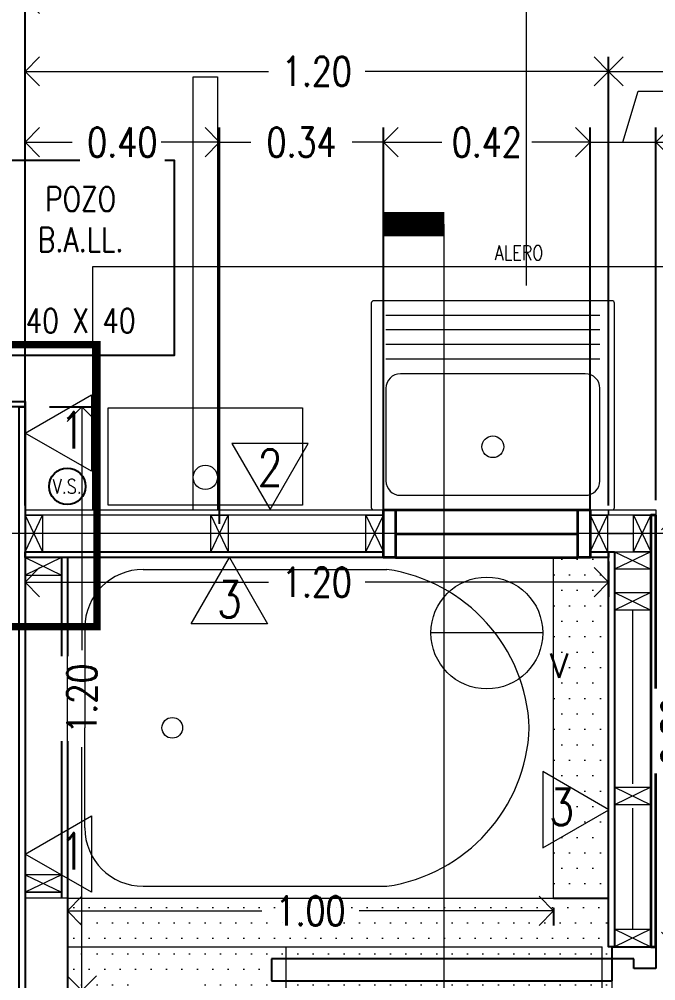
# Model space of a CAD drawing. Header units: metres. Extents: x -2 to 612, y -64 to 156.
# Drawn here: x 463.835 to 465.144, y 29.282 to 31.258 of the extents above; entities that cross this region are included whole.
import ezdxf
from ezdxf.enums import TextEntityAlignment as Align

# ---------------------------------------------------------------- set-up
doc = ezdxf.new("R2010")
doc.units = ezdxf.units.M
doc.header["$LTSCALE"] = 5
doc.header["$MEASUREMENT"] = 0
doc.linetypes.add('CENTER', pattern=[2, 1.25, -0.25, 0.25, -0.25])
doc.layers.get('0').update_dxf_attribs({"color": 30})
doc.layers.get('DEFPOINTS').update_dxf_attribs({"color": 210})
for name, color, linetype, lineweight in [('A-ANNO-DIMS', 3, 'Continuous', 18), ('A-ANNO-SYMB', 3, 'Continuous', 18), ('A-ANNO-TEXT', 3, 'Continuous', 18), ('A-DETL-MBND', 3, 'Continuous', 18), ('A-DETL-MCUT', 4, 'Continuous', 25), ('A-DOOR-FULL', 4, 'Continuous', 25), ('A-DOOR-SYMB', 3, 'Continuous', 18), ('A-ELEV-IDEN', 3, 'Continuous', 18), ('A-ELEV-MBE1', 7, 'Continuous', 35), ('A-ELEV-MBE2', 4, 'Continuous', 25), ('A-FLOR-PATT', 8, 'Continuous', 18), ('A-FURN', 8, 'Continuous', 18), ('A-SECT-MCUT', 7, 'Continuous', 35), ('A-WALL-PATT', 8, 'Continuous', 18), ('A-WALL-STUD', 3, 'Continuous', 18)]:
    doc.layers.add(name, color=color, linetype=linetype, lineweight=lineweight)
doc.styles.add('E-ROMANS', font='romans.shx', dxfattribs={"width": 0.8})
doc.linetypes.add('BATTING', pattern='A,0.0001,-0.1,[134,ltypeshp.shx,S=0.1,R=0,X=-0.1,Y=0],-0.2,[134,ltypeshp.shx,S=0.1,R=180,X=0.1,Y=0],-0.1', length=0.4001)
doc.dimstyles.new('E-0050_ARW_12', dxfattribs={"dimscale": 0.001, "dimtxt": 60, "dimasz": 60, "dimexe": 30, "dimexo": 20, "dimgap": 30, "dimtad": 0, "dimzin": 0, "dimdsep": 46, "dimtxsty": 'E-ROMANS', "dimblk": 'OPEN90', "dimcen": 30, "dimclrd": 256, "dimclre": 256, "dimclrt": 256, "dimadec": 0, "dimazin": 0, "dimtfac": 1, "dimtmove": 1, "dimatfit": 3, "dimldrblk": 'OPEN90', "dimfxl": 1, "dimtfill": 1, "dimtolj": 1, "dimtzin": 0, "dimlwd": -1, "dimarcsym": 0})

# ---------------------------------------------------------------- blocks, each defined once
blk = doc.blocks.new('_Open90')
at = {"color": 0, "linetype": 'ByBlock', "lineweight": -2}
for p, q in [((-0.5, 0.5), (0, 0)), ((0, 0), (-1, 0)), ((0, 0), (-0.5, -0.5))]:
    blk.add_line(p, q, dxfattribs=at)
blk = doc.blocks.new('*D604')
at = {"layer": 'A-ANNO-DIMS', "lineweight": -2, "transparency": 16777216}
for p, q in [((463.8966, 30.4616), (463.9934, 30.4616)), ((463.8966, 29.2615), (463.9934, 29.2615))]:
    blk.add_line(p, q, dxfattribs=at)
at = {"layer": 'A-ANNO-DIMS', "transparency": 16777216}
for p, q in [((463.9634, 30.4016), (463.9634, 29.9613)), ((463.9634, 29.3215), (463.9634, 29.7618))]:
    blk.add_line(p, q, dxfattribs=at)
at = {"layer": 'DEFPOINTS', "color": 0, "transparency": 16777216}
for p in [(463.8766, 30.4616), (463.9634, 30.4616), (463.8766, 29.2615)]:
    blk.add_point(p, dxfattribs=at)
at = {"layer": 'A-ANNO-DIMS', "transparency": 16777216, "xscale": 0.06, "yscale": 0.06, "zscale": 0.06}
for p, rotation in [((463.9634, 30.4616), 90), ((463.9634, 29.2615), 270)]:
    blk.add_blockref('_Open90', p, dxfattribs=dict(at, rotation=rotation))
at = {"layer": 'A-ANNO-DIMS', "transparency": 16777216, "insert": (463.9634, 29.8615), "char_height": 0.06, "attachment_point": 5, "rotation": 90, "style": 'E-ROMANS', "bg_fill": 3, "box_fill_scale": 1.25, "bg_fill_color": 256, "bg_fill_true_color": 13158600, "bg_fill_transparency": 0}
blk.add_mtext('\\A1;1.20', dxfattribs=at)
blk = doc.blocks.new('*D1215')
at = {"layer": 'A-ANNO-DIMS', "lineweight": -2, "transparency": 16777216}
for p, q in [((465.1636, 30.2385), (465.2152, 30.2385)), ((465.1636, 29.3515), (465.2152, 29.3515))]:
    blk.add_line(p, q, dxfattribs=at)
at = {"layer": 'A-ANNO-DIMS', "transparency": 16777216}
for p, q in [((465.1852, 30.1785), (465.1852, 29.897)), ((465.1852, 29.4115), (465.1852, 29.693))]:
    blk.add_line(p, q, dxfattribs=at)
at = {"layer": 'DEFPOINTS', "color": 0, "transparency": 16777216}
for p in [(465.1436, 30.2385), (465.1436, 29.3515), (465.1852, 29.3515)]:
    blk.add_point(p, dxfattribs=at)
at = {"layer": 'A-ANNO-DIMS', "transparency": 16777216, "xscale": 0.06, "yscale": 0.06, "zscale": 0.06}
for p, rotation in [((465.1852, 30.2385), 90), ((465.1852, 29.3515), 270)]:
    blk.add_blockref('_Open90', p, dxfattribs=dict(at, rotation=rotation))
at = {"layer": 'A-ANNO-DIMS', "transparency": 16777216, "insert": (465.1852, 29.795), "char_height": 0.06, "attachment_point": 5, "rotation": 90, "style": 'E-ROMANS', "bg_fill": 3, "box_fill_scale": 1.25, "bg_fill_color": 256, "bg_fill_true_color": 13158600, "bg_fill_transparency": 0}
blk.add_mtext('\\A1;0.89', dxfattribs=at)
blk = doc.blocks.new('*D1216')
at = {"layer": 'A-ANNO-DIMS', "lineweight": -2, "transparency": 16777216}
for p, q in [((463.8466, 30.1435), (463.8466, 30.0709)), ((465.0466, 30.1435), (465.0466, 30.0709))]:
    blk.add_line(p, q, dxfattribs=at)
at = {"layer": 'A-ANNO-DIMS', "transparency": 16777216}
for p, q in [((463.9066, 30.1009), (464.3469, 30.1009)), ((464.9866, 30.1009), (464.5463, 30.1009))]:
    blk.add_line(p, q, dxfattribs=at)
at = {"layer": 'DEFPOINTS', "color": 0, "transparency": 16777216}
for p in [(463.8466, 30.1635), (465.0466, 30.1635), (465.0466, 30.1009)]:
    blk.add_point(p, dxfattribs=at)
at = {"layer": 'A-ANNO-DIMS', "transparency": 16777216, "xscale": 0.06, "yscale": 0.06, "zscale": 0.06, "rotation": 180}
blk.add_blockref('_Open90', (463.8466, 30.1009), dxfattribs=at)
at = {"layer": 'A-ANNO-DIMS', "transparency": 16777216, "xscale": 0.06, "yscale": 0.06, "zscale": 0.06}
blk.add_blockref('_Open90', (465.0466, 30.1009), dxfattribs=at)
at = {"layer": 'A-ANNO-DIMS', "transparency": 16777216, "insert": (464.4466, 30.1009), "char_height": 0.06, "attachment_point": 5, "style": 'E-ROMANS', "bg_fill": 3, "box_fill_scale": 1.25, "bg_fill_color": 256, "bg_fill_true_color": 13158600, "bg_fill_transparency": 0}
blk.add_mtext('\\A1;1.20', dxfattribs=at)
blk = doc.blocks.new('*D643')
at = {"layer": 'A-ANNO-DIMS', "lineweight": -2, "transparency": 16777216}
for p, q in [((463.8466, 30.2695), (463.8466, 31.1811)), ((465.0466, 30.2585), (465.0466, 31.1811))]:
    blk.add_line(p, q, dxfattribs=at)
at = {"layer": 'A-ANNO-DIMS', "transparency": 16777216}
for p, q in [((463.9066, 31.1511), (464.3469, 31.1511)), ((464.9866, 31.1511), (464.5463, 31.1511))]:
    blk.add_line(p, q, dxfattribs=at)
at = {"layer": 'DEFPOINTS', "color": 0, "transparency": 16777216}
for p in [(465.0466, 31.1511), (463.8466, 30.2495), (465.0466, 30.2385)]:
    blk.add_point(p, dxfattribs=at)
at = {"layer": 'A-ANNO-DIMS', "transparency": 16777216, "xscale": 0.06, "yscale": 0.06, "zscale": 0.06, "rotation": 180}
blk.add_blockref('_Open90', (463.8466, 31.1511), dxfattribs=at)
at = {"layer": 'A-ANNO-DIMS', "transparency": 16777216, "xscale": 0.06, "yscale": 0.06, "zscale": 0.06}
blk.add_blockref('_Open90', (465.0466, 31.1511), dxfattribs=at)
at = {"layer": 'A-ANNO-DIMS', "transparency": 16777216, "insert": (464.4466, 31.1511), "char_height": 0.06, "attachment_point": 5, "style": 'E-ROMANS', "bg_fill": 3, "box_fill_scale": 1.25, "bg_fill_color": 256, "bg_fill_true_color": 13158600, "bg_fill_transparency": 0}
blk.add_mtext('\\A1;1.20', dxfattribs=at)
blk = doc.blocks.new('*D645')
at = {"layer": 'A-ANNO-DIMS', "lineweight": -2, "transparency": 16777216}
for p, q in [((465.0466, 30.2695), (465.0466, 31.1811)), ((465.8936, 30.2695), (465.8936, 31.1811))]:
    blk.add_line(p, q, dxfattribs=at)
at = {"layer": 'A-ANNO-DIMS', "transparency": 16777216}
for p, q in [((465.1066, 31.1511), (465.3669, 31.1511)), ((465.8336, 31.1511), (465.5732, 31.1511))]:
    blk.add_line(p, q, dxfattribs=at)
at = {"layer": 'DEFPOINTS', "color": 0, "transparency": 16777216}
for p in [(465.8936, 31.1511), (465.0466, 30.2495), (465.8936, 30.2495)]:
    blk.add_point(p, dxfattribs=at)
at = {"layer": 'A-ANNO-DIMS', "transparency": 16777216, "xscale": 0.06, "yscale": 0.06, "zscale": 0.06, "rotation": 180}
blk.add_blockref('_Open90', (465.0466, 31.1511), dxfattribs=at)
at = {"layer": 'A-ANNO-DIMS', "transparency": 16777216, "xscale": 0.06, "yscale": 0.06, "zscale": 0.06}
blk.add_blockref('_Open90', (465.8936, 31.1511), dxfattribs=at)
at = {"layer": 'A-ANNO-DIMS', "transparency": 16777216, "insert": (465.4701, 31.1511), "char_height": 0.06, "attachment_point": 5, "style": 'E-ROMANS', "bg_fill": 3, "box_fill_scale": 1.25, "bg_fill_color": 256, "bg_fill_true_color": 13158600, "bg_fill_transparency": 0}
blk.add_mtext('\\A1;0.85', dxfattribs=at)
blk = doc.blocks.new('*D646')
at = {"layer": 'A-ANNO-DIMS', "lineweight": -2, "transparency": 16777216}
for p, q in [((463.8466, 30.2585), (463.8466, 31.0355)), ((464.2466, 30.221), (464.2466, 31.0355))]:
    blk.add_line(p, q, dxfattribs=at)
at = {"layer": 'A-ANNO-DIMS', "transparency": 16777216}
for p, q in [((463.9066, 31.0055), (463.9434, 31.0055)), ((464.1866, 31.0055), (464.1497, 31.0055))]:
    blk.add_line(p, q, dxfattribs=at)
at = {"layer": 'DEFPOINTS', "color": 0, "transparency": 16777216}
for p in [(464.2466, 31.0055), (463.8466, 30.2385), (464.2466, 30.201)]:
    blk.add_point(p, dxfattribs=at)
at = {"layer": 'A-ANNO-DIMS', "transparency": 16777216, "xscale": 0.06, "yscale": 0.06, "zscale": 0.06, "rotation": 180}
blk.add_blockref('_Open90', (463.8466, 31.0055), dxfattribs=at)
at = {"layer": 'A-ANNO-DIMS', "transparency": 16777216, "xscale": 0.06, "yscale": 0.06, "zscale": 0.06}
blk.add_blockref('_Open90', (464.2466, 31.0055), dxfattribs=at)
at = {"layer": 'A-ANNO-DIMS', "transparency": 16777216, "insert": (464.0466, 31.0055), "char_height": 0.06, "attachment_point": 5, "style": 'E-ROMANS', "bg_fill": 3, "box_fill_scale": 1.25, "bg_fill_color": 256, "bg_fill_true_color": 13158600, "bg_fill_transparency": 0}
blk.add_mtext('\\A1;0.40', dxfattribs=at)
blk = doc.blocks.new('*D647')
at = {"layer": 'A-ANNO-DIMS', "lineweight": -2, "transparency": 16777216}
for p, q in [((464.2466, 30.221), (464.2466, 31.0355)), ((464.5836, 30.2205), (464.5836, 31.0355))]:
    blk.add_line(p, q, dxfattribs=at)
at = {"layer": 'A-ANNO-DIMS', "transparency": 16777216}
for p, q in [((464.1866, 31.0055), (464.1266, 31.0055)), ((464.2466, 31.0055), (464.3108, 31.0055)), ((464.5836, 31.0055), (464.5194, 31.0055)), ((464.6436, 31.0055), (464.7036, 31.0055))]:
    blk.add_line(p, q, dxfattribs=at)
at = {"layer": 'DEFPOINTS', "color": 0, "transparency": 16777216}
for p in [(464.5836, 31.0055), (464.2466, 30.201), (464.5836, 30.2005)]:
    blk.add_point(p, dxfattribs=at)
at = {"layer": 'A-ANNO-DIMS', "transparency": 16777216, "xscale": 0.06, "yscale": 0.06, "zscale": 0.06}
blk.add_blockref('_Open90', (464.2466, 31.0055), dxfattribs=at)
at = {"layer": 'A-ANNO-DIMS', "transparency": 16777216, "xscale": 0.06, "yscale": 0.06, "zscale": 0.06, "rotation": 180}
blk.add_blockref('_Open90', (464.5836, 31.0055), dxfattribs=at)
at = {"layer": 'A-ANNO-DIMS', "transparency": 16777216, "insert": (464.4151, 31.0055), "char_height": 0.06, "attachment_point": 5, "style": 'E-ROMANS', "bg_fill": 3, "box_fill_scale": 1.25, "bg_fill_color": 256, "bg_fill_true_color": 13158600, "bg_fill_transparency": 0}
blk.add_mtext('\\A1;0.34', dxfattribs=at)
blk = doc.blocks.new('*D648')
at = {"layer": 'A-ANNO-DIMS', "lineweight": -2, "transparency": 16777216}
for p, q in [((464.5836, 30.2205), (464.5836, 31.0355)), ((465.0086, 30.2205), (465.0086, 31.0355))]:
    blk.add_line(p, q, dxfattribs=at)
at = {"layer": 'A-ANNO-DIMS', "transparency": 16777216}
for p, q in [((464.6436, 31.0055), (464.6929, 31.0055)), ((464.9486, 31.0055), (464.8992, 31.0055))]:
    blk.add_line(p, q, dxfattribs=at)
at = {"layer": 'DEFPOINTS', "color": 0, "transparency": 16777216}
for p in [(465.0086, 31.0055), (464.5836, 30.2005), (465.0086, 30.2005)]:
    blk.add_point(p, dxfattribs=at)
at = {"layer": 'A-ANNO-DIMS', "transparency": 16777216, "xscale": 0.06, "yscale": 0.06, "zscale": 0.06, "rotation": 180}
blk.add_blockref('_Open90', (464.5836, 31.0055), dxfattribs=at)
at = {"layer": 'A-ANNO-DIMS', "transparency": 16777216, "xscale": 0.06, "yscale": 0.06, "zscale": 0.06}
blk.add_blockref('_Open90', (465.0086, 31.0055), dxfattribs=at)
at = {"layer": 'A-ANNO-DIMS', "transparency": 16777216, "insert": (464.7961, 31.0055), "char_height": 0.06, "attachment_point": 5, "style": 'E-ROMANS', "bg_fill": 3, "box_fill_scale": 1.25, "bg_fill_color": 256, "bg_fill_true_color": 13158600, "bg_fill_transparency": 0}
blk.add_mtext('\\A1;0.42', dxfattribs=at)
blk = doc.blocks.new('*D653')
at = {"layer": 'A-ANNO-DIMS', "lineweight": -2, "transparency": 16777216}
for p, q in [((463.8466, 30.4185), (463.8466, 31.33)), ((466.8466, 30.1735), (466.8466, 31.33))]:
    blk.add_line(p, q, dxfattribs=at)
at = {"layer": 'A-ANNO-DIMS', "transparency": 16777216}
for p, q in [((463.9066, 31.3), (465.2434, 31.3)), ((466.7866, 31.3), (465.4497, 31.3))]:
    blk.add_line(p, q, dxfattribs=at)
at = {"layer": 'DEFPOINTS', "color": 0, "transparency": 16777216}
for p in [(466.8466, 31.3), (463.8466, 30.3985), (466.8466, 30.1535)]:
    blk.add_point(p, dxfattribs=at)
at = {"layer": 'A-ANNO-DIMS', "transparency": 16777216, "xscale": 0.06, "yscale": 0.06, "zscale": 0.06, "rotation": 180}
blk.add_blockref('_Open90', (463.8466, 31.3), dxfattribs=at)
at = {"layer": 'A-ANNO-DIMS', "transparency": 16777216, "xscale": 0.06, "yscale": 0.06, "zscale": 0.06}
blk.add_blockref('_Open90', (466.8466, 31.3), dxfattribs=at)
at = {"layer": 'A-ANNO-DIMS', "transparency": 16777216, "insert": (465.3466, 31.3), "char_height": 0.06, "attachment_point": 5, "style": 'E-ROMANS', "bg_fill": 3, "box_fill_scale": 1.25, "bg_fill_color": 256, "bg_fill_true_color": 13158600, "bg_fill_transparency": 0}
blk.add_mtext('\\A1;3.00', dxfattribs=at)
blk = doc.blocks.new('*D654')
at = {"layer": 'A-ANNO-DIMS', "lineweight": -2, "transparency": 16777216}
for p, q in [((463.7971, 30.4335), (463.7971, 31.4467)), ((466.8941, 30.2085), (466.8941, 31.4467))]:
    blk.add_line(p, q, dxfattribs=at)
at = {"layer": 'A-ANNO-DIMS', "transparency": 16777216}
for p, q in [((463.8571, 31.4167), (465.2424, 31.4167)), ((466.8341, 31.4167), (465.4487, 31.4167))]:
    blk.add_line(p, q, dxfattribs=at)
at = {"layer": 'DEFPOINTS', "color": 0, "transparency": 16777216}
for p in [(466.8941, 31.4167), (463.7971, 30.4135), (466.8941, 30.1885)]:
    blk.add_point(p, dxfattribs=at)
at = {"layer": 'A-ANNO-DIMS', "transparency": 16777216, "xscale": 0.06, "yscale": 0.06, "zscale": 0.06, "rotation": 180}
blk.add_blockref('_Open90', (463.7971, 31.4167), dxfattribs=at)
at = {"layer": 'A-ANNO-DIMS', "transparency": 16777216, "xscale": 0.06, "yscale": 0.06, "zscale": 0.06}
blk.add_blockref('_Open90', (466.8941, 31.4167), dxfattribs=at)
at = {"layer": 'A-ANNO-DIMS', "transparency": 16777216, "insert": (465.3456, 31.4167), "char_height": 0.06, "attachment_point": 5, "style": 'E-ROMANS', "bg_fill": 3, "box_fill_scale": 1.25, "bg_fill_color": 256, "bg_fill_true_color": 13158600, "bg_fill_transparency": 0}
blk.add_mtext('\\A1;3.10', dxfattribs=at)
blk = doc.blocks.new('*D655')
at = {"layer": 'A-ANNO-DIMS', "transparency": 16777216}
for p, q in [((465.0761, 31.0055), (465.1076, 31.1105)), ((465.1076, 31.1105), (465.1676, 31.1105)), ((464.9486, 31.0055), (464.8886, 31.0055)), ((465.0086, 31.0055), (465.1436, 31.0055)), ((465.0086, 31.0055), (465.1436, 31.0055)), ((465.2036, 31.0055), (465.2636, 31.0055))]:
    blk.add_line(p, q, dxfattribs=at)
at = {"layer": 'A-ANNO-DIMS', "lineweight": -2, "transparency": 16777216}
for p, q in [((465.0086, 30.2695), (465.0086, 31.0355)), ((465.1436, 30.2695), (465.1436, 31.0355))]:
    blk.add_line(p, q, dxfattribs=at)
at = {"layer": 'DEFPOINTS', "color": 0, "transparency": 16777216}
for p in [(465.1436, 31.0055), (465.0086, 30.2495), (465.1436, 30.2495)]:
    blk.add_point(p, dxfattribs=at)
at = {"layer": 'A-ANNO-DIMS', "transparency": 16777216, "xscale": 0.06, "yscale": 0.06, "zscale": 0.06}
blk.add_blockref('_Open90', (465.0086, 31.0055), dxfattribs=at)
at = {"layer": 'A-ANNO-DIMS', "transparency": 16777216, "xscale": 0.06, "yscale": 0.06, "zscale": 0.06, "rotation": 180}
blk.add_blockref('_Open90', (465.1436, 31.0055), dxfattribs=at)
at = {"layer": 'A-ANNO-DIMS', "transparency": 16777216, "insert": (465.2719, 31.1105), "char_height": 0.06, "attachment_point": 5, "style": 'E-ROMANS', "bg_fill": 3, "box_fill_scale": 1.25, "bg_fill_color": 256, "bg_fill_true_color": 13158600, "bg_fill_transparency": 0}
blk.add_mtext('\\A1;0.14', dxfattribs=at)
blk = doc.blocks.new('*D633')
at = {"layer": 'A-ANNO-DIMS', "lineweight": -2, "transparency": 16777216}
for p, q in [((463.9336, 29.4315), (463.9336, 29.3952)), ((464.9336, 29.4315), (464.9336, 29.3952))]:
    blk.add_line(p, q, dxfattribs=at)
at = {"layer": 'A-ANNO-DIMS', "transparency": 16777216}
for p, q in [((463.9936, 29.4252), (464.3338, 29.4252)), ((464.8736, 29.4252), (464.5333, 29.4252))]:
    blk.add_line(p, q, dxfattribs=at)
at = {"layer": 'DEFPOINTS', "color": 0, "transparency": 16777216}
for p in [(463.9336, 29.4515), (464.9336, 29.4515), (464.9336, 29.4252)]:
    blk.add_point(p, dxfattribs=at)
at = {"layer": 'A-ANNO-DIMS', "transparency": 16777216, "xscale": 0.06, "yscale": 0.06, "zscale": 0.06, "rotation": 180}
blk.add_blockref('_Open90', (463.9336, 29.4252), dxfattribs=at)
at = {"layer": 'A-ANNO-DIMS', "transparency": 16777216, "xscale": 0.06, "yscale": 0.06, "zscale": 0.06}
blk.add_blockref('_Open90', (464.9336, 29.4252), dxfattribs=at)
at = {"layer": 'A-ANNO-DIMS', "transparency": 16777216, "insert": (464.4336, 29.4252), "char_height": 0.06, "attachment_point": 5, "style": 'E-ROMANS', "bg_fill": 3, "box_fill_scale": 1.25, "bg_fill_color": 256, "bg_fill_true_color": 13158600, "bg_fill_transparency": 0}
blk.add_mtext('\\A1;1.00', dxfattribs=at)
blk = doc.blocks.new('*D1605')
at = {"layer": 'A-ANNO-DIMS', "transparency": 16777216}
for p, q in [((463.7446, 33.0317), (463.7761, 33.1367)), ((463.7761, 33.1367), (463.8361, 33.1367)), ((463.632, 33.0317), (463.572, 33.0317)), ((463.692, 33.0317), (463.7971, 33.0317)), ((463.692, 33.0317), (463.7971, 33.0317)), ((463.8571, 33.0317), (463.9171, 33.0317))]:
    blk.add_line(p, q, dxfattribs=at)
at = {"layer": 'A-ANNO-DIMS', "lineweight": -2, "transparency": 16777216}
for p, q in [((463.692, 30.4926), (463.692, 33.0617)), ((463.7971, 30.4816), (463.7971, 33.0617))]:
    blk.add_line(p, q, dxfattribs=at)
at = {"layer": 'DEFPOINTS', "color": 0, "transparency": 16777216}
for p in [(463.7971, 33.0317), (463.692, 30.4726), (463.7971, 30.4616)]:
    blk.add_point(p, dxfattribs=at)
at = {"layer": 'A-ANNO-DIMS', "transparency": 16777216, "xscale": 0.06, "yscale": 0.06, "zscale": 0.06}
blk.add_blockref('_Open90', (463.692, 33.0317), dxfattribs=at)
at = {"layer": 'A-ANNO-DIMS', "transparency": 16777216, "xscale": 0.06, "yscale": 0.06, "zscale": 0.06, "rotation": 180}
blk.add_blockref('_Open90', (463.7971, 33.0317), dxfattribs=at)
at = {"layer": 'A-ANNO-DIMS', "transparency": 16777216, "insert": (463.9323, 33.1367), "char_height": 0.06, "attachment_point": 5, "style": 'E-ROMANS', "bg_fill": 3, "box_fill_scale": 1.25, "bg_fill_color": 256, "bg_fill_true_color": 13158600, "bg_fill_transparency": 0}
blk.add_mtext('\\A1;0.11', dxfattribs=at)
blk = doc.blocks.new('*D1606')
at = {"layer": 'A-ANNO-DIMS', "lineweight": -2, "transparency": 16777216}
for p, q in [((463.7971, 30.4816), (463.7971, 33.0617)), ((466.8941, 30.0565), (466.8941, 33.0617))]:
    blk.add_line(p, q, dxfattribs=at)
at = {"layer": 'A-ANNO-DIMS', "transparency": 16777216}
for p, q in [((463.8571, 33.0317), (465.2424, 33.0317)), ((466.8341, 33.0317), (465.4487, 33.0317))]:
    blk.add_line(p, q, dxfattribs=at)
at = {"layer": 'DEFPOINTS', "color": 0, "transparency": 16777216}
for p in [(466.8941, 33.0317), (463.7971, 30.4616), (466.8941, 30.0365)]:
    blk.add_point(p, dxfattribs=at)
at = {"layer": 'A-ANNO-DIMS', "transparency": 16777216, "xscale": 0.06, "yscale": 0.06, "zscale": 0.06, "rotation": 180}
blk.add_blockref('_Open90', (463.7971, 33.0317), dxfattribs=at)
at = {"layer": 'A-ANNO-DIMS', "transparency": 16777216, "xscale": 0.06, "yscale": 0.06, "zscale": 0.06}
blk.add_blockref('_Open90', (466.8941, 33.0317), dxfattribs=at)
at = {"layer": 'A-ANNO-DIMS', "transparency": 16777216, "insert": (465.3456, 33.0317), "char_height": 0.06, "attachment_point": 5, "style": 'E-ROMANS', "bg_fill": 3, "box_fill_scale": 1.25, "bg_fill_color": 256, "bg_fill_true_color": 13158600, "bg_fill_transparency": 0}
blk.add_mtext('\\A1;3.10', dxfattribs=at)

msp = doc.modelspace()

# ---------------------------------------------------------------- linework, layer by layer
at = {"layer": 'A-ANNO-SYMB'}
for p, q in [((478.32254, 30.20104), (455.48822, 30.20104)), ((464.38357, 28.65154), (464.38357, 29.35154)), ((465.03357, 28.65154), (465.03357, 29.35154))]:
    msp.add_line(p, q, dxfattribs=at)
msp.add_circle((464.14932, 29.80152), 0.02126, dxfattribs=at)
at = {"layer": 'A-ANNO-TEXT'}
msp.add_lwpolyline([(465.04707, 29.63319), (464.91121, 29.71163), (464.91121, 29.55475)], close=True, dxfattribs=at)
at = {"layer": 'A-DETL-MBND'}
for points in [[(464.58358, 30.23854), (463.84657, 30.23854), (463.84657, 30.24954), (464.58357, 30.24954)], [(465.00857, 30.24954), (465.04657, 30.24954), (465.04657, 30.23854), (465.00857, 30.23854)], [(465.14358, 30.24953), (465.14358, 30.23854), (465.04657, 30.23854), (465.04657, 30.24954), (465.14358, 30.24954)]]:
    msp.add_lwpolyline(points, dxfattribs=at)
at = {"layer": 'A-DETL-MCUT'}
for p, q in [((463.92156, 30.15154), (463.92156, 29.45152)), ((463.93356, 30.15154), (463.93356, 29.45152))]:
    msp.add_line(p, q, dxfattribs=at)
for points in [[(463.74454, 30.47255), (463.84657, 30.47255), (463.84657, 30.46155), (463.74454, 30.46155)], [(464.58358, 30.15154), (463.84657, 30.15154), (463.84657, 30.16354), (464.58358, 30.16354)], [(465.00857, 30.16354), (465.04657, 30.16354), (465.04657, 30.15154), (465.00858, 30.15154)]]:
    msp.add_lwpolyline(points, dxfattribs=at)
for points in [[(463.83457, 29.26154), (463.83457, 30.46155), (463.84657, 30.46155), (463.84657, 29.26154)], [(465.05857, 30.16354), (465.05857, 29.35154), (465.04657, 29.35154), (465.04657, 30.16354)]]:
    msp.add_lwpolyline(points, close=True, dxfattribs=at)
at = {"layer": 'A-DOOR-FULL', "linetype": 'CENTER'}
msp.add_lwpolyline([(464.35358, 29.28154), (465.05358, 29.28154), (465.05358, 29.32654), (464.35358, 29.32654), (464.35358, 29.28154)], dxfattribs=at)
at = {"layer": 'A-DOOR-SYMB'}
msp.add_lwpolyline([(464.91118, 29.99654), (464.68118, 29.99654)], dxfattribs=at)
at = {"layer": 'A-ELEV-IDEN'}
msp.add_lwpolyline([(464.19227, 30.24954), (464.19227, 31.14016), (464.24227, 31.14016), (464.24227, 30.24954)], dxfattribs=at)
at = {"layer": 'A-ELEV-MBE1'}
for p, q in [((464.60857, 30.24954), (464.98357, 30.24955)), ((464.60858, 30.20054), (464.98358, 30.20054))]:
    msp.add_line(p, q, dxfattribs=at)
at = {"layer": 'A-ELEV-MBE2', "ltscale": 0.05}
msp.add_lwpolyline([(463.75373, 30.56784), (464.15373, 30.56784), (464.15373, 30.96784), (463.75373, 30.96784)], close=True, dxfattribs=at)
at = {"layer": 'A-FLOR-PATT'}
msp.add_line((465.05358, 28.62654), (465.05358, 29.32654), dxfattribs=at)
at = {"layer": 'A-FLOR-PATT', "linetype": 'BATTING', "ltscale": 0.11}
msp.add_lwpolyline([(465.09617, 29.84499), (465.09617, 29.84555)], dxfattribs=at)
at = {"layer": 'A-SECT-MCUT'}
msp.add_lwpolyline([(465.14357, 30.23854), (465.13357, 30.23854), (465.13358, 29.35154), (465.14358, 29.35154)], close=True, dxfattribs=at)
at = {"layer": 'A-WALL-PATT', "ltscale": 0.1}
msp.add_line((465.09609, 29.38754), (465.09607, 29.63654), dxfattribs=at)

# ---------------------------------------------------------------- texts
at = {"layer": 'A-ANNO-TEXT', "insert": (463.96084, 30.76356), "char_height": 0.05, "attachment_point": 5, "style": 'E-ROMANS'}
msp.add_mtext('\\pi-0.15,l0.15,t0.15;POZO\\PB.A.LL.\\P\\P40 X 40', dxfattribs=at)
at = {"layer": 'A-ANNO-TEXT', "insert": (464.95017, 29.63884), "char_height": 0.075, "attachment_point": 5, "rotation": 0.00048, "style": 'E-ROMANS'}
msp.add_mtext('\\pi-0.45,l0.45,t0.45;3', dxfattribs=at)
at = {"layer": 'A-ANNO-TEXT', "style": 'E-ROMANS'}
msp.add_attdef('V', text='V', height=0.05, dxfattribs=at).set_placement((464.9448, 29.88922), align=Align.BOTTOM_CENTER)

# ---------------------------------------------------------------- next in the draw order: dimensions: what is measured, and where the dimension line sits
at = {"layer": 'A-ANNO-DIMS'}
for base, p1, p2, picture, middle in [((463.96343, 30.46155), (463.87657, 29.26154), (463.87657, 30.46155), '*D604', (463.96343, 29.86155)), ((465.18525, 29.35154), (465.14358, 30.23854), (465.14358, 29.35154), '*D1215', (465.18525, 29.79504))]:
    dim = msp.add_linear_dim(base=base, p1=p1, p2=p2, angle=90, dimstyle='E-0050_ARW_12', dxfattribs=at)
    dim.commit()
    dim.dimension.update_dxf_attribs({"geometry": picture, "text_midpoint": middle})

# ---------------------------------------------------------------- next in the draw order: linework, layer by layer
at = {"layer": 'A-ANNO-SYMB'}
for p, q in [((463.96932, 30.00721), (463.96932, 29.80152)), ((463.96932, 29.59582), (463.96932, 29.80152)), ((463.92156, 29.46352), (463.84657, 29.46352)), ((463.93357, 29.35154), (465.03357, 29.35154)), ((463.93357, 29.25607), (463.93357, 29.35154))]:
    msp.add_line(p, q, dxfattribs=at)
at = {"layer": 'A-DOOR-FULL', "linetype": 'CENTER'}
msp.add_lwpolyline([(465.05358, 29.32654), (465.05358, 29.35154), (465.14358, 29.35154), (465.14358, 29.30654), (465.09858, 29.30654), (465.09858, 29.32654), (465.05358, 29.32654)], dxfattribs=at)
at = {"layer": 'A-WALL-STUD'}
for p, q in [((465.05857, 29.67954), (465.13357, 29.64354)), ((465.13357, 29.67954), (465.05857, 29.64354)), ((463.92156, 29.49952), (463.84656, 29.46352)), ((463.84656, 29.49952), (463.92156, 29.46352)), ((465.05858, 29.38754), (465.13358, 29.35154)), ((465.13358, 29.38754), (465.05858, 29.35154))]:
    msp.add_line(p, q, dxfattribs=at)
for points in [[(465.05857, 29.67954), (465.13357, 29.67954), (465.13357, 29.64354), (465.05857, 29.64354)], [(463.92156, 29.49952), (463.84656, 29.49952), (463.84656, 29.46352), (463.92156, 29.46352)], [(465.05858, 29.38754), (465.13358, 29.38754), (465.13358, 29.35154), (465.05858, 29.35154)]]:
    msp.add_lwpolyline(points, close=True, dxfattribs=at)

# ---------------------------------------------------------------- next in the draw order: texts
at = {"layer": 'A-ANNO-TEXT', "insert": (463.94397, 29.54764), "char_height": 0.075, "attachment_point": 5, "rotation": 359.99952, "style": 'E-ROMANS'}
msp.add_mtext('\\pi-0.45,l0.45,t0.45;1', dxfattribs=at)

# ---------------------------------------------------------------- next in the draw order: dimensions: what is measured, and where the dimension line sits
at = {"layer": 'A-ANNO-DIMS'}
for base, p1, p2, picture, middle in [((465.04657, 30.10086), (463.84657, 30.16354), (465.04657, 30.16354), '*D1216', (464.44657, 30.10086)), ((464.93356, 29.42518), (463.93356, 29.45152), (464.93356, 29.45152), '*D633', (464.43356, 29.42518))]:
    dim = msp.add_linear_dim(base=base, p1=p1, p2=p2, dimstyle='E-0050_ARW_12', dxfattribs=at)
    dim.commit()
    dim.dimension.update_dxf_attribs({"geometry": picture, "text_midpoint": middle})

# ---------------------------------------------------------------- next in the draw order: hatches: boundary and pattern name
at = {"layer": 'A-FLOR-PATT'}
h = msp.add_hatch(dxfattribs=at)
h.set_pattern_fill('DOTS', color=256, scale=0.02, style=0)
h.set_pattern_definition([(0, (0, 0), (0.015875, 0.03175), [0, -0.03175])])
h.paths.add_polyline_path([(464.53357, 27.95154), (463.93357, 27.95154), (463.93357, 27.81579), (464.02383, 27.81579, -0.046919), (464.10381, 27.80827, -0.3361223), (464.1362, 27.77241, -0.0097099), (464.14449, 27.6958, -0.2752917), (464.1469, 27.70032), (464.19546, 27.72966, -0.1434124), (464.36239, 27.75346, -0.074669), (464.46464, 27.72418, -0.2371548), (464.53357, 27.60154)])
h.paths.add_polyline_path([(464.38357, 29.00154), (464.38348, 28.98616), (464.38304, 28.96265), (464.38305, 28.96284, 0.003903), (464.38304, 28.96245), (464.38304, 28.96265), (464.38227, 28.94008), (464.38228, 28.94027, 0.0036586), (464.38226, 28.9399), (464.38227, 28.94008), (464.38126, 28.91955), (464.38128, 28.91976, 0.0041794), (464.38125, 28.91934), (464.38126, 28.91955), (464.3799, 28.89883), (464.37783, 28.87891), (464.37514, 28.8604), (464.37202, 28.84346), (464.36881, 28.83088), (464.3644, 28.81869), (464.35961, 28.80854), (464.35346, 28.79806), (464.34631, 28.78815), (464.33819, 28.77888), (464.3273, 28.7688), (464.3168, 28.76098), (464.30583, 28.75441), (464.2926, 28.74827), (464.2789, 28.74367), (464.25486, 28.73769), (464.23082, 28.73304), (464.1968, 28.72861), (464.17719, 28.72718), (464.1526, 28.72655), (464.11578, 28.72763), (464.08464, 28.7294), (464.0462, 28.7325), (464.02131, 28.73504), (463.98522, 28.73947), (463.93357, 28.747), (463.93357, 28.65154), (464.38357, 28.65154)], flags=17)
h.paths.add_polyline_path([(464.38357, 29.12081), (464.38357, 28.65154), (464.70863, 28.65154), (464.70863, 28.71763, -0.1909811)], flags=16)
h.paths.add_polyline_path([(464.19546, 27.47341), (464.1469, 27.50275, -0.2625714), (464.14449, 27.50703), (464.14449, 27.60154), (464.14357, 27.60154, -0.0215593), (464.1362, 27.43066, -0.3361223), (464.10381, 27.3948, -0.046919), (464.02383, 27.38728), (463.93357, 27.38728), (463.93357, 27.25154), (464.49441, 27.25154), (464.41713, 27.3854), (464.53357, 27.3854), (464.53357, 27.60154, -0.2371548), (464.46464, 27.4789, -0.074669), (464.36239, 27.44961, -0.1434124)])
h.paths.add_polyline_path([(464.38357, 29.12081), (464.38357, 29.01513, -0.0161476), (464.38349, 29.01675), (464.38348, 29.01691), (464.38357, 29.00154), (464.38357, 29.03595, -0.0432161), (464.38305, 29.04023), (464.38304, 29.04043), (464.38348, 29.01691), (464.38348, 29.01708, 0.0194451), (464.38357, 29.01513), (464.38357, 28.65154), (464.70863, 28.65154), (464.70863, 28.71763, -0.1909811)], flags=17)
h.paths.add_polyline_path([(464.38357, 28.95684, -0.0565239), (464.38304, 28.96245), (464.38304, 28.96265), (464.38227, 28.94008), (464.38228, 28.94027, 0.0036586), (464.38226, 28.9399), (464.38227, 28.94008), (464.38126, 28.91955), (464.38128, 28.91976, 0.0041794), (464.38125, 28.91934), (464.38126, 28.91955), (464.3799, 28.89883), (464.37783, 28.87891), (464.37514, 28.8604), (464.37202, 28.84346), (464.36881, 28.83088), (464.3644, 28.81869), (464.35961, 28.80854), (464.35346, 28.79806), (464.34631, 28.78815), (464.33819, 28.77888), (464.3273, 28.7688), (464.3168, 28.76098), (464.30583, 28.75441), (464.2926, 28.74827), (464.2789, 28.74367), (464.25486, 28.73769), (464.23082, 28.73304), (464.1968, 28.72861), (464.17719, 28.72718), (464.1526, 28.72655), (464.11578, 28.72763), (464.08464, 28.7294), (464.0462, 28.7325), (464.02131, 28.73504), (463.98522, 28.73947), (463.93357, 28.747), (463.93357, 28.65154), (464.38357, 28.65154)], flags=16)
h.paths.add_polyline_path([(464.35358, 29.32654), (464.70863, 29.32654), (464.70863, 29.35154), (463.93357, 29.35154), (463.93357, 29.25607), (463.98522, 29.2636), (464.02131, 29.26804), (464.0462, 29.27058), (464.08464, 29.27367), (464.11578, 29.27544), (464.1526, 29.27653), (464.17719, 29.27589), (464.1968, 29.27446), (464.23082, 29.27003), (464.25486, 29.26538), (464.2789, 29.25941), (464.2926, 29.2548), (464.30583, 29.24866), (464.3168, 29.24209), (464.3273, 29.23427), (464.33819, 29.22419), (464.34631, 29.21492), (464.35346, 29.20501), (464.35961, 29.19453), (464.3644, 29.18439), (464.36881, 29.17219), (464.37202, 29.15961), (464.37514, 29.14268), (464.37783, 29.12416), (464.3799, 29.10424), (464.38126, 29.08352), (464.38125, 29.08373, 0.0041794), (464.38128, 29.08331), (464.38126, 29.08352), (464.38227, 29.06299), (464.38226, 29.06317, 0.0036586), (464.38228, 29.06281), (464.38227, 29.06299), (464.38304, 29.04043), (464.38348, 29.01691), (464.38348, 29.01708, 0.0032964), (464.38349, 29.01675), (464.38348, 29.01691), (464.38357, 29.00154), (464.38348, 28.98616), (464.38304, 28.96265), (464.38305, 28.96284, 0.003903), (464.38304, 28.96245), (464.38304, 28.96265), (464.38227, 28.94008), (464.38228, 28.94027, 0.0036586), (464.38226, 28.9399), (464.38227, 28.94008), (464.38126, 28.91955), (464.38128, 28.91976, 0.0041794), (464.38125, 28.91934), (464.38126, 28.91955), (464.3799, 28.89883), (464.37783, 28.87891), (464.37514, 28.8604), (464.37202, 28.84346), (464.36881, 28.83088), (464.3644, 28.81869), (464.35961, 28.80854), (464.35346, 28.79806), (464.34631, 28.78815), (464.33819, 28.77888), (464.3273, 28.7688), (464.3168, 28.76098), (464.30583, 28.75441), (464.2926, 28.74827), (464.2789, 28.74367), (464.25486, 28.73769), (464.23082, 28.73304), (464.1968, 28.72861), (464.17719, 28.72718), (464.1526, 28.72655), (464.11578, 28.72763), (464.08464, 28.7294), (464.0462, 28.7325), (464.02131, 28.73504), (463.98522, 28.73947), (463.93357, 28.747), (463.93357, 28.65154), (464.70863, 28.65154), (464.70863, 28.71763, -0.2521591), (464.35358, 29.28154)])
h.paths.add_polyline_path([(465.03357, 29.35154), (464.70863, 29.35154), (464.70863, 29.32654), (465.03357, 29.32654)], flags=17)
h.paths.add_polyline_path([(465.04657, 29.45152), (465.03356, 29.45152), (464.70863, 29.45152), (464.70863, 29.35154), (465.03357, 29.35154), (465.03357, 29.32654), (465.05358, 29.32654), (465.05358, 29.35154), (465.04657, 29.35154)])
h.paths.add_polyline_path([(464.70863, 29.45152), (463.93356, 29.45152), (463.93356, 29.35154), (464.70863, 29.35154)])
h.paths.add_polyline_path([(465.03357, 29.28154), (464.70863, 29.28154), (464.70863, 29.0086, -0.612993), (464.88135, 28.92066, -0.612993), (464.70863, 28.83271), (464.70863, 28.71763, 0.0619034), (464.86886, 28.65154), (465.03357, 28.65154)])
h.paths.add_polyline_path([(464.70863, 29.28154), (464.38357, 29.28154), (464.38357, 29.12081, 0.1909811), (464.70863, 28.71763), (464.70863, 28.83271, -0.239931), (464.66385, 28.92066, -0.239931), (464.70863, 29.0086)], flags=17)
h.paths.add_polyline_path([(465.05358, 29.28154), (465.03357, 29.28154), (465.03357, 28.65154), (465.03357, 28.65154), (465.03357, 28.62685, 0.0071183), (465.05358, 28.62654)])
h.paths.add_polyline_path([(464.70863, 28.65154), (463.93357, 28.65154), (463.93357, 28.60154), (464.52857, 28.60154), (464.52857, 28.00154), (463.93357, 28.00154), (463.93357, 27.95154), (464.70863, 27.95154), (464.70863, 28.08436), (464.6415, 28.08436), (464.60784, 28.14267), (464.6415, 28.20098), (464.70863, 28.20098), (464.70863, 28.23304), (464.61892, 28.23304), (464.61892, 28.34554), (464.70863, 28.34554)])
h.paths.add_polyline_path([(465.03357, 28.62685, -0.0594632), (464.86886, 28.65154), (464.70863, 28.65154), (464.70863, 28.34554), (464.73142, 28.34554), (464.73142, 28.23304), (464.70863, 28.23304), (464.70863, 28.20133), (464.74249, 28.14267), (464.70863, 28.08402), (464.70863, 27.95154), (465.03357, 27.95154), (465.03357, 28.08439), (464.91121, 28.01374), (464.91121, 28.17062), (465.03357, 28.09997)])
h.paths.add_polyline_path([(464.70863, 27.95154), (464.53357, 27.95154), (464.53357, 27.3854), (464.57401, 27.3854), (464.53357, 27.31536), (464.53357, 27.25154), (464.70863, 27.25154)])
h.paths.add_polyline_path([(464.14449, 27.50703), (464.14449, 27.60154), (464.14449, 27.69604, -0.2625714), (464.1469, 27.70032), (464.1469, 27.70032, 0.2626065), (464.14449, 27.69604), (464.14449, 27.60154), (464.14449, 27.50703, 0.2625714), (464.1469, 27.50275), (464.1469, 27.50275, -0.2626065)])
h.paths.add_polyline_path([(465.03357, 27.95154), (464.70863, 27.95154), (464.70863, 27.25154), (465.03357, 27.25154)])
h.paths.add_polyline_path([(464.086, 28.55578), (464.086, 28.76183), (463.94516, 28.76183), (463.94516, 28.55578)], flags=25)
h.paths.add_polyline_path([(464.39189, 29.30261), (464.59795, 29.30261), (464.59795, 29.44345), (464.39189, 29.44345)], flags=9)
h.paths.add_polyline_path([(464.2181, 27.76844), (464.74417, 27.76844), (464.74417, 28.02844), (464.2181, 28.02844)], flags=25)
h.paths.add_polyline_path([(464.98536, 27.81455), (464.98536, 28.02061), (464.84453, 28.02061), (464.84453, 27.81455)], flags=9)
h.paths.add_polyline_path([(464.086, 27.35578), (464.086, 27.56183), (463.94516, 27.56183), (463.94516, 27.35578)], flags=24)
h.paths.add_polyline_path([(464.3397, 27.41297), (464.54576, 27.41297), (464.54576, 27.5538), (464.3397, 27.5538)], flags=24)
h.paths.add_polyline_path([(464.086, 27.35578), (464.086, 27.56183), (463.94516, 27.56183), (463.94516, 27.35578)], flags=24)
h.paths.add_polyline_path([(464.3397, 27.41297), (464.54576, 27.41297), (464.54576, 27.5538), (464.3397, 27.5538)], flags=25)
h.paths.add_polyline_path([(464.086, 28.55578), (464.086, 28.76183), (463.94516, 28.76183), (463.94516, 28.55578)], flags=25)
h.paths.add_polyline_path([(464.2181, 27.76844), (464.74417, 27.76844), (464.74417, 28.02844), (464.2181, 28.02844)], flags=24)

# ---------------------------------------------------------------- next in the draw order: linework, layer by layer
at = {"layer": 'A-ANNO-SYMB'}
for p, q in [((464.08932, 29.47582), (464.59027, 29.47582)), ((463.93356, 29.45152), (463.84657, 29.45152)), ((463.93356, 29.45152), (464.93356, 29.45152))]:
    msp.add_line(p, q, dxfattribs=at)
for centre, radius, start, end in [((464.54103, 29.81506), 0.3428, 278.25943, 357.73521), ((464.08932, 29.59582), 0.12, 180, 270)]:
    msp.add_arc(centre, radius, start, end, dxfattribs=at)
at = {"layer": 'A-ANNO-TEXT'}
msp.add_lwpolyline([(463.84707, 29.54199), (463.98293, 29.62043), (463.98293, 29.46355)], close=True, dxfattribs=at)
at = {"layer": 'A-DETL-MCUT'}
msp.add_line((464.93356, 29.45152), (465.04657, 29.45152), dxfattribs=at)
at = {"layer": 'A-ELEV-MBE1'}
msp.add_line((464.60858, 30.15154), (464.98358, 30.15154), dxfattribs=at)
for points in [[(464.58357, 30.24954), (464.60857, 30.24954), (464.60858, 30.15154), (464.58358, 30.15154)], [(464.98357, 30.24954), (465.00857, 30.24954), (465.00858, 30.15154), (464.98358, 30.15154)]]:
    msp.add_lwpolyline(points, close=True, dxfattribs=at)
at = {"layer": 'A-ELEV-MBE2'}
msp.add_line((463.93356, 29.45152), (463.93357, 27.25154), dxfattribs=at)

# ---------------------------------------------------------------- next in the draw order: dimensions: what is measured, and where the dimension line sits
at = {"layer": 'A-ANNO-DIMS'}
dim = msp.add_linear_dim(base=(465.04657, 31.15109), p1=(463.84657, 30.24954), p2=(465.04657, 30.23853), dimstyle='E-0050_ARW_12', dxfattribs=at)
dim.commit()
dim.dimension.update_dxf_attribs({"geometry": '*D643', "text_midpoint": (464.44657, 31.15109)})

# ---------------------------------------------------------------- next in the draw order: dimensions: what is measured, and where the dimension line sits
for base, p1, p2, picture, middle in [((465.89358, 31.15109), (465.04657, 30.24954), (465.89358, 30.24954), '*D645', (465.47007, 31.15109)), ((464.24657, 31.00552), (463.84657, 30.23853), (464.24657, 30.20104), '*D646', (464.04657, 31.00552))]:
    dim = msp.add_linear_dim(base=base, p1=p1, p2=p2, dimstyle='E-0050_ARW_12', dxfattribs=at)
    dim.commit()
    dim.dimension.update_dxf_attribs({"geometry": picture, "text_midpoint": middle})

# ---------------------------------------------------------------- next in the draw order: dimensions: what is measured, and where the dimension line sits
dim = msp.add_linear_dim(base=(464.58358, 31.00552), p1=(464.24657, 30.20104), p2=(464.58358, 30.20054), dimstyle='E-0050_ARW_12', dxfattribs=at)
dim.commit()
dim.dimension.update_dxf_attribs({"geometry": '*D647', "text_midpoint": (464.41507, 31.00552)})

# ---------------------------------------------------------------- next in the draw order: dimensions: what is measured, and where the dimension line sits
dim = msp.add_linear_dim(base=(465.00857, 31.00552), p1=(464.58358, 30.20054), p2=(465.00857, 30.20054), dimstyle='E-0050_ARW_12', dxfattribs=at)
dim.commit()
dim.dimension.update_dxf_attribs({"geometry": '*D648', "text_midpoint": (464.79608, 31.00552)})

# ---------------------------------------------------------------- next in the draw order: dimensions: what is measured, and where the dimension line sits
dim = msp.add_linear_dim(base=(466.84657, 31.3), p1=(463.84657, 30.39845), p2=(466.84657, 30.15354), dimstyle='E-0050_ARW_12', dxfattribs=at)
dim.commit()
dim.dimension.update_dxf_attribs({"geometry": '*D653', "text_midpoint": (465.34657, 31.3)})

# ---------------------------------------------------------------- next in the draw order: dimensions: what is measured, and where the dimension line sits
dim = msp.add_linear_dim(base=(466.89407, 31.41672), p1=(463.79707, 30.41353), p2=(466.89407, 30.18854), dimstyle='E-0050_ARW_12', dxfattribs=at)
dim.commit()
dim.dimension.update_dxf_attribs({"geometry": '*D654', "text_midpoint": (465.34557, 31.41672)})

# ---------------------------------------------------------------- next in the draw order: linework, layer by layer
at = {"layer": 'A-ELEV-MBE2', "ltscale": 0.05}
msp.add_circle((463.93343, 30.298), 0.0375, dxfattribs=at)

# ---------------------------------------------------------------- next in the draw order: texts
at = {"layer": 'A-ANNO-TEXT', "insert": (463.93343, 30.298), "char_height": 0.03, "attachment_point": 5, "style": 'E-ROMANS'}
msp.add_mtext('\\pi-0.09,l0.09,t0.09;V.S.', dxfattribs=at)

# ---------------------------------------------------------------- next in the draw order: dimensions: what is measured, and where the dimension line sits
at = {"layer": 'A-ANNO-DIMS'}
for base, p1, p2, picture, middle in [((463.79707, 33.03166), (463.69203, 30.47259), (463.79707, 30.46155), '*D1605', (463.86605, 33.13666)), ((465.14358, 31.00552), (465.00857, 30.24954), (465.14358, 30.24954), '*D655', (465.19758, 31.11052))]:
    dim = msp.add_linear_dim(base=base, p1=p1, p2=p2, dimstyle='E-0050_ARW_12', dxfattribs=at)
    dim.commit()
    dim.dimension.update_dxf_attribs({"geometry": picture, "text_midpoint": middle})

# ---------------------------------------------------------------- next in the draw order: dimensions: what is measured, and where the dimension line sits
dim = msp.add_linear_dim(base=(466.89407, 33.03166), p1=(463.79707, 30.46155), p2=(466.89407, 30.03654), dimstyle='E-0050_ARW_12', dxfattribs=at)
dim.commit()
dim.dimension.update_dxf_attribs({"geometry": '*D1606', "text_midpoint": (465.34557, 33.03166)})

# ---------------------------------------------------------------- next in the draw order: hatches: boundary and pattern name
at = {"layer": 'A-FLOR-PATT'}
h = msp.add_hatch(dxfattribs=at)
h.set_pattern_fill('DOTS', color=256, scale=0.02, style=0)
h.set_pattern_definition([(0, (-6.299042, -1.697348), (0.015875, 0.03175), [0, -0.03175])])
h.paths.add_polyline_path([(465.04657, 30.15153), (464.93356, 30.15153), (464.93356, 29.45154), (465.04657, 29.45154)])

# ---------------------------------------------------------------- next in the draw order: linework, layer by layer
at = {"layer": 'A-ANNO-SYMB'}
for p, q in [((464.87802, 30.71062), (464.87802, 32.3989)), ((463.93356, 29.45152), (463.93356, 30.15152)), ((464.93356, 29.45152), (464.93356, 30.15152)), ((464.08932, 30.12721), (464.59027, 30.12721))]:
    msp.add_line(p, q, dxfattribs=at)
at = {"layer": 'A-ANNO-SYMB', "const_width": 0.05}
msp.add_lwpolyline([(464.70863, 30.83698), (464.58102, 30.83698)], dxfattribs=at)
at = {"layer": 'A-ANNO-SYMB'}
msp.add_lwpolyline([(464.70863, 22.49292), (464.70863, 30.83698)], dxfattribs=at)
at = {"layer": 'A-ANNO-SYMB', "ltscale": 0.5, "const_width": 0.015}
msp.add_lwpolyline([(463.49457, 30.58953), (463.99457, 30.58953), (463.99457, 30.00941), (463.49457, 30.00941), (463.49457, 30.58953)], dxfattribs=at)
at = {"layer": 'A-ANNO-SYMB'}
msp.add_lwpolyline([(464.01727, 30.45953), (464.41727, 30.45953), (464.41727, 30.25953), (464.01727, 30.25953)], close=True, dxfattribs=at)
msp.add_circle((464.21727, 30.31637), 0.025, dxfattribs=at)
for centre, radius, start, end in [((464.08932, 30.00721), 0.12, 90, 180), ((464.54103, 29.78797), 0.3428, 2.26479, 81.74057)]:
    msp.add_arc(centre, radius, start, end, dxfattribs=at)
at = {"layer": 'A-ANNO-TEXT'}
for points in [[(463.84707, 30.40761), (463.98293, 30.48605), (463.98293, 30.32917)], [(464.35046, 30.25054), (464.4289, 30.3864), (464.27202, 30.3864)], [(464.26685, 30.15154), (464.34529, 30.01568), (464.18841, 30.01568)]]:
    msp.add_lwpolyline(points, close=True, dxfattribs=at)
at = {"layer": 'A-DOOR-SYMB'}
msp.add_circle((464.79618, 29.99654), 0.115, dxfattribs=at)
at = {"layer": 'A-ELEV-IDEN'}
msp.add_lwpolyline([(465.89358, 30.24953), (465.89358, 30.74953), (463.98507, 30.74953), (463.98507, 30.24954)], dxfattribs=at)
at = {"layer": 'A-FURN'}
for p, q in [((464.55857, 30.67454), (464.55857, 30.25454)), ((465.05357, 30.67954), (464.56357, 30.67954)), ((465.05857, 30.25454), (465.05857, 30.67454)), ((465.02857, 30.64954), (464.58857, 30.64954)), ((465.02857, 30.61954), (464.58857, 30.61954)), ((465.02857, 30.58954), (464.58857, 30.58954)), ((465.02857, 30.55954), (464.58857, 30.55954)), ((464.99857, 30.52954), (464.61857, 30.52954)), ((464.58857, 30.49954), (464.58857, 30.30954)), ((465.02857, 30.30954), (465.02857, 30.49954)), ((464.61857, 30.27954), (464.99857, 30.27954)), ((464.56357, 30.24954), (465.05357, 30.24954))]:
    msp.add_line(p, q, dxfattribs=at)
msp.add_circle((464.80857, 30.37954), 0.02235, dxfattribs=at)
for centre, radius, start, end in [((464.56357, 30.67454), 0.005, 90, 180), ((465.05357, 30.67454), 0.005, 0, 90), ((464.61857, 30.49954), 0.03, 90, 180), ((464.99857, 30.49954), 0.03, 0, 90), ((464.61857, 30.30954), 0.03, 180, 270), ((464.99857, 30.30954), 0.03, 270, 0), ((464.56357, 30.25454), 0.005, 180, 270), ((465.05357, 30.25454), 0.005, 270, 0)]:
    msp.add_arc(centre, radius, start, end, dxfattribs=at)
at = {"layer": 'A-WALL-PATT', "ltscale": 0.1}
for p, q in [((464.22157, 30.20104), (463.88457, 30.20104)), ((464.54758, 30.20104), (464.27157, 30.20104)), ((465.04457, 30.20104), (465.09757, 30.20104)), ((465.09607, 29.68654), (465.09607, 30.04354))]:
    msp.add_line(p, q, dxfattribs=at)
at = {"layer": 'A-WALL-STUD'}
for p, q in [((463.84657, 30.16354), (463.88257, 30.23854)), ((463.84657, 30.23854), (463.88257, 30.16354)), ((464.22857, 30.16354), (464.26457, 30.23854)), ((464.22857, 30.23854), (464.26457, 30.16354)), ((464.54758, 30.16354), (464.58358, 30.23854)), ((464.54758, 30.23854), (464.58358, 30.16354)), ((465.00857, 30.16354), (465.04457, 30.23854)), ((465.00857, 30.23854), (465.04457, 30.16354)), ((465.09757, 30.16354), (465.13357, 30.23854)), ((465.09757, 30.23854), (465.13357, 30.16354)), ((463.92157, 30.15154), (463.84657, 30.11554)), ((463.84657, 30.15154), (463.92157, 30.11554)), ((465.05857, 30.16354), (465.13357, 30.12754)), ((465.13357, 30.16354), (465.05857, 30.12754)), ((465.05857, 30.07954), (465.13357, 30.04354)), ((465.13357, 30.07954), (465.05857, 30.04354))]:
    msp.add_line(p, q, dxfattribs=at)
for points in [[(463.84657, 30.16354), (463.84657, 30.23854), (463.88257, 30.23854), (463.88257, 30.16354)], [(464.22857, 30.16354), (464.22857, 30.23854), (464.26457, 30.23854), (464.26457, 30.16354)], [(464.54758, 30.16354), (464.54758, 30.23854), (464.58358, 30.23854), (464.58358, 30.16354)], [(465.00857, 30.16354), (465.00857, 30.23854), (465.04457, 30.23854), (465.04457, 30.16354)], [(465.09757, 30.16354), (465.09757, 30.23854), (465.13357, 30.23854), (465.13357, 30.16354)], [(463.92157, 30.15154), (463.84657, 30.15154), (463.84657, 30.11554), (463.92157, 30.11554)], [(465.05857, 30.16354), (465.13357, 30.16354), (465.13357, 30.12754), (465.05857, 30.12754)], [(465.05857, 30.07954), (465.13357, 30.07954), (465.13357, 30.04354), (465.05857, 30.04354)]]:
    msp.add_lwpolyline(points, close=True, dxfattribs=at)

# ---------------------------------------------------------------- next in the draw order: texts
at = {"layer": 'A-ANNO-TEXT', "insert": (464.86235, 30.77801), "char_height": 0.03, "attachment_point": 5, "style": 'E-ROMANS'}
msp.add_mtext('\\pi-0.09,l0.09,t0.09;ALERO', dxfattribs=at)
at = {"layer": 'A-ANNO-TEXT', "char_height": 0.075, "attachment_point": 5, "style": 'E-ROMANS'}
for s, insert, rotation in [('\\pi-0.45,l0.45,t0.45;1', (463.94397, 30.41326), 359.99952), ('\\pi-0.45,l0.45,t0.45;2', (464.35046, 30.33629), 0.00048), ('\\pi-0.45,l0.45,t0.45;3', (464.26685, 30.06579), 359.99952)]:
    msp.add_mtext(s, dxfattribs=dict(at, insert=insert, rotation=rotation))

doc.saveas('drawing.dxf')
